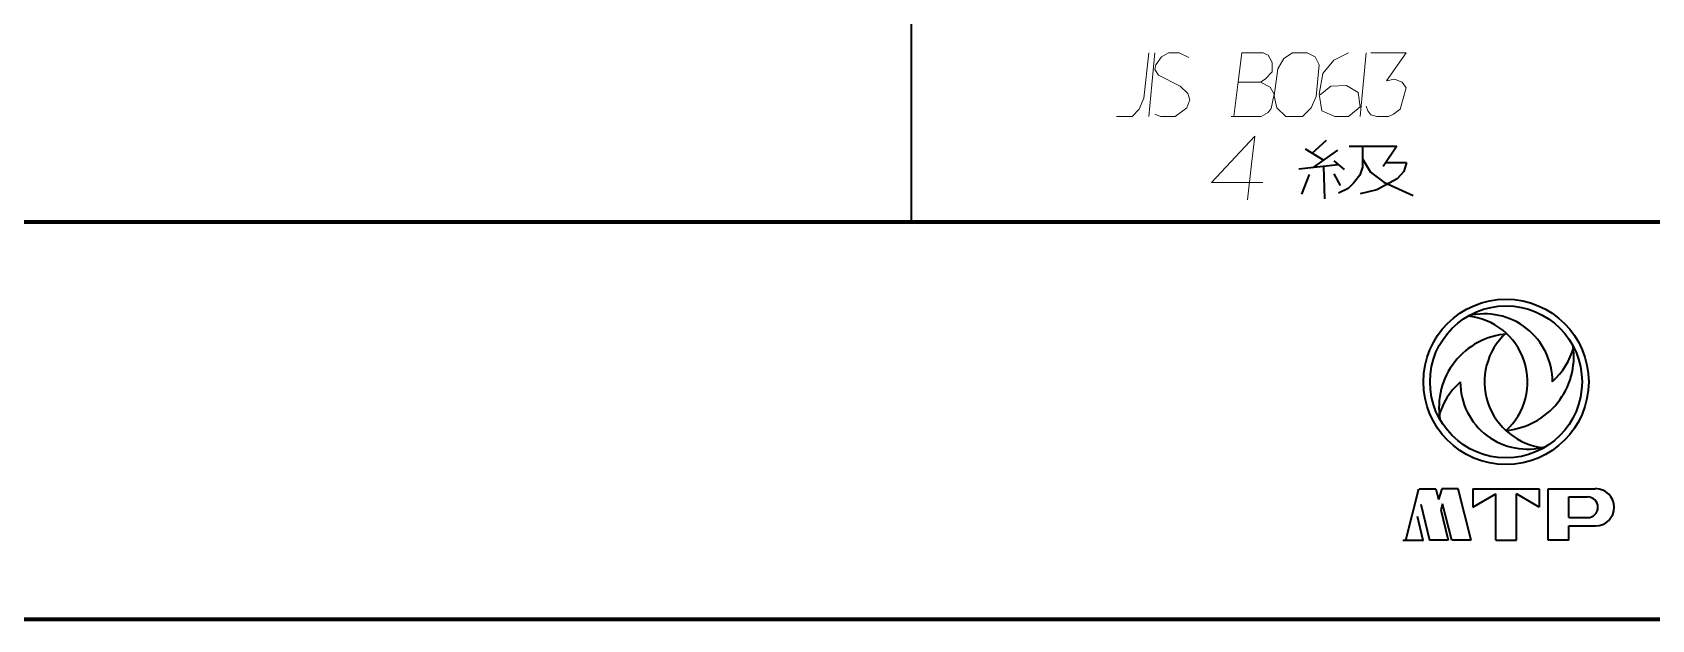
# Model space of a CAD drawing. Header units: millimetres. Extents: x 1333 to 104182, y -62926 to -5704.
# Drawn here: x 47721.39 to 47762.15, y -62915.56 to -62900.79 of the extents above; entities that cross this region are included whole.
import ezdxf

# ---------------------------------------------------------------- set-up
doc = ezdxf.new("R2010")
doc.units = ezdxf.units.MM
doc.header["$LTSCALE"] = 0.5
doc.layers.add('11', color=3, linetype='Continuous')

# ---------------------------------------------------------------- blocks, each defined once
blk = doc.blocks.new('A$C32A078D3')
at = {"color": 1, "lineweight": 35, "ltscale": 0.033501}
for p, q in [((-157.555, 1.995), (-157.229, 3.294)), ((-155.911, 1.995), (-156.237, 3.294))]:
    blk.add_line(p, q, dxfattribs=at)
at = {"color": 1, "lineweight": 35, "ltscale": 0.010399}
blk.add_line((-157.215, 3.294), (-156.799, 3.294), dxfattribs=at)
at = {"color": 1, "lineweight": 35, "ltscale": 0.007084}
blk.add_line((-156.799, 3.294), (-156.733, 3.019), dxfattribs=at)
at = {"color": 1, "lineweight": 35, "ltscale": 0.007197}
blk.add_line((-156.65, 3.294), (-156.733, 3.019), dxfattribs=at)
at = {"color": 1, "lineweight": 35, "ltscale": 0.010326}
blk.add_line((-156.237, 3.294), (-156.65, 3.294), dxfattribs=at)
at = {"color": 1, "lineweight": 35, "ltscale": 0.041595}
blk.add_line((-155.863, 3.294), (-154.199, 3.294), dxfattribs=at)
at = {"color": 1, "lineweight": 35, "ltscale": 0.011698}
for p, q in [((-155.863, 3.294), (-155.863, 2.827)), ((-154.199, 3.294), (-154.199, 2.827))]:
    blk.add_line(p, q, dxfattribs=at)
at = {"color": 1, "lineweight": 35, "ltscale": 0.029897}
blk.add_line((-153.974, 3.294), (-152.778, 3.294), dxfattribs=at)
at = {"color": 1, "lineweight": 35, "ltscale": 0.032496}
blk.add_line((-153.974, 1.995), (-153.974, 3.294), dxfattribs=at)
at = {"color": 1, "lineweight": 35, "ltscale": 0.02333}
blk.add_line((-157.173, 2.902), (-156.955, 1.995), dxfattribs=at)
at = {"color": 1, "lineweight": 35, "ltscale": 0.003944}
blk.add_line((-156.629, 2.913), (-156.671, 2.761), dxfattribs=at)
at = {"color": 1, "lineweight": 35, "ltscale": 0.023684}
blk.add_line((-156.396, 1.995), (-156.629, 2.913), dxfattribs=at)
at = {"color": 1, "lineweight": 35, "ltscale": 0.016609}
for p, q in [((-155.863, 2.827), (-155.291, 3.165)), ((-154.199, 2.827), (-154.771, 3.165))]:
    blk.add_line(p, q, dxfattribs=at)
at = {"color": 1, "lineweight": 35, "ltscale": 0.029246}
for p, q in [((-155.291, 1.995), (-155.291, 3.165)), ((-154.771, 1.995), (-154.771, 3.165))]:
    blk.add_line(p, q, dxfattribs=at)
at = {"color": 1, "lineweight": 35, "ltscale": 0.011917}
for p, q in [((-153.454, 3.087), (-152.977, 3.087)), ((-153.454, 2.567), (-152.977, 2.567))]:
    blk.add_line(p, q, dxfattribs=at)
at = {"color": 1, "lineweight": 35, "ltscale": 0.012998}
blk.add_line((-153.454, 2.567), (-153.454, 3.087), dxfattribs=at)
at = {"color": 1, "lineweight": 35, "ltscale": 0.015572}
blk.add_line((-157.268, 2.602), (-157.128, 1.995), dxfattribs=at)
at = {"color": 1, "lineweight": 35, "ltscale": 0.019706}
blk.add_line((-156.671, 2.761), (-156.487, 1.995), dxfattribs=at)
at = {"color": 1, "lineweight": 35, "ltscale": 0.016898}
blk.add_line((-153.454, 2.359), (-152.778, 2.359), dxfattribs=at)
at = {"color": 1, "lineweight": 35, "ltscale": 0.009099}
blk.add_line((-153.454, 1.995), (-153.454, 2.359), dxfattribs=at)
at = {"color": 1, "lineweight": 35, "ltscale": 0.012999}
for p, q in [((-157.631, 1.995), (-157.111, 1.995)), ((-153.454, 1.995), (-153.974, 1.995))]:
    blk.add_line(p, q, dxfattribs=at)
at = {"color": 1, "lineweight": 35, "ltscale": 0.011699}
blk.add_line((-156.487, 1.995), (-156.955, 1.995), dxfattribs=at)
at = {"color": 1, "lineweight": 35, "ltscale": 0.012134}
blk.add_line((-155.911, 1.995), (-156.396, 1.995), dxfattribs=at)
at = {"color": 1, "lineweight": 35, "ltscale": 0.012997}
blk.add_line((-155.291, 1.995), (-154.771, 1.995), dxfattribs=at)
at = {"color": 1, "lineweight": 35}
for radius in [2.08, 1.913]:
    blk.add_circle((-155.031, 5.982), radius, dxfattribs=at)
for centre, radius, start, end in [((-156.154, 5.982), 1.664, 312.4542, 84.3408), ((-155.572, 5.982), 1.711, 0, 103.7818), ((-154.865, 5.338), 1.854, 94.3618, 189.3685), ((-153.908, 5.982), 1.664, 132.4542, 264.3408), ((-155.198, 6.627), 1.874, 274.9268, 7.678), ((-155.031, 7.313), 1.763, 311.5828, 344.9375), ((-155.031, 4.651), 1.755, 131.0518, 165.2314), ((-154.491, 5.982), 1.693, 180, 285.8775), ((-152.778, 2.827), 0.468, 270, 90), ((-152.977, 2.827), 0.26, 270, 90)]:
    blk.add_arc(centre, radius, start, end, dxfattribs=at)

msp = doc.modelspace()

# ---------------------------------------------------------------- linework, layer by layer
at = {"color": 7, "lineweight": 35, "ltscale": 0.125}
msp.add_line((47743.514, -62900.561), (47743.514, -62905.561), dxfattribs=at)
at = {"color": 7, "lineweight": 35, "ltscale": 0.012225}
msp.add_line((47753.955, -62903.503), (47753.598, -62903.837), dxfattribs=at)
at = {"color": 7, "lineweight": 35, "ltscale": 0.013327}
msp.add_line((47753.425, -62903.717), (47753.881, -62903.993), dxfattribs=at)
at = {"color": 7, "lineweight": 35, "ltscale": 0.018495}
msp.add_line((47754.239, -62903.746), (47753.639, -62904.179), dxfattribs=at)
at = {"color": 7, "lineweight": 35, "ltscale": 0.030115}
msp.add_line((47754.531, -62903.651), (47755.736, -62903.651), dxfattribs=at)
at = {"color": 7, "lineweight": 35, "ltscale": 0.013083}
msp.add_line((47754.868, -62903.651), (47754.868, -62904.175), dxfattribs=at)
at = {"color": 7, "lineweight": 35, "ltscale": 0.015362}
msp.add_line((47755.736, -62903.651), (47755.394, -62904.162), dxfattribs=at)
at = {"color": 7, "lineweight": 35, "ltscale": 0.024924}
msp.add_line((47753.269, -62904.22), (47754.26, -62904.109), dxfattribs=at)
at = {"color": 7, "lineweight": 35, "ltscale": 0.020497}
msp.add_line((47753.889, -62904.15), (47753.91, -62904.97), dxfattribs=at)
at = {"color": 7, "lineweight": 35, "ltscale": 0.008486}
msp.add_line((47754.149, -62904.022), (47754.412, -62904.236), dxfattribs=at)
at = {"color": 7, "lineweight": 35, "ltscale": 0.005376}
msp.add_line((47754.868, -62904.175), (47754.806, -62904.381), dxfattribs=at)
at = {"color": 7, "lineweight": 35, "ltscale": 0.009837}
msp.add_line((47754.868, -62903.964), (47755.07, -62904.302), dxfattribs=at)
at = {"color": 7, "lineweight": 35, "ltscale": 0.010657}
msp.add_line((47755.07, -62904.302), (47755.411, -62904.558), dxfattribs=at)
at = {"color": 7, "lineweight": 35, "ltscale": 0.013049}
msp.add_line((47755.46, -62904.063), (47755.982, -62904.063), dxfattribs=at)
at = {"color": 7, "lineweight": 35, "ltscale": 0.006121}
msp.add_line((47755.909, -62904.286), (47755.744, -62904.467), dxfattribs=at)
at = {"color": 7, "lineweight": 35, "ltscale": 0.005858}
msp.add_line((47755.982, -62904.063), (47755.909, -62904.286), dxfattribs=at)
at = {"color": 7, "lineweight": 35, "ltscale": 0.013406}
msp.add_line((47753.532, -62904.36), (47753.335, -62904.859), dxfattribs=at)
at = {"color": 7, "lineweight": 35, "ltscale": 0.008293}
msp.add_line((47754.153, -62904.348), (47754.309, -62904.64), dxfattribs=at)
at = {"color": 7, "lineweight": 35, "ltscale": 0.00685}
msp.add_line((47754.511, -62904.71), (47754.264, -62904.83), dxfattribs=at)
at = {"color": 7, "lineweight": 35, "ltscale": 0.004731}
msp.add_line((47754.646, -62904.578), (47754.511, -62904.71), dxfattribs=at)
at = {"color": 7, "lineweight": 35, "ltscale": 0.006362}
msp.add_line((47754.806, -62904.381), (47754.646, -62904.578), dxfattribs=at)
at = {"color": 7, "lineweight": 35, "ltscale": 0.010786}
msp.add_line((47755.23, -62904.747), (47754.811, -62904.85), dxfattribs=at)
at = {"color": 7, "lineweight": 35, "ltscale": 0.014638}
msp.add_line((47755.744, -62904.467), (47755.23, -62904.747), dxfattribs=at)
at = {"color": 7, "lineweight": 35, "ltscale": 0.020158}
msp.add_line((47755.411, -62904.558), (47756.147, -62904.887), dxfattribs=at)
at = {"color": 7, "lineweight": 70}
for p, q in [((47903.514, -62905.561), (47097.514, -62905.561)), ((47913.514, -62915.561), (47072.514, -62915.561))]:
    msp.add_line(p, q, dxfattribs=at)
at = {"color": 7, "lineweight": 35}
msp.add_line((47903.514, -62905.561), (47643.514, -62905.561), dxfattribs=at)
at = {"color": 3}
msp.add_lwpolyline([(47072.514, -62321.561), (47913.514, -62321.561), (47913.514, -62915.561), (47072.514, -62915.561)], close=True, dxfattribs=at)
at = {"color": 7, "lineweight": 13}
for points in [[(47749.493, -62901.301), (47749.37, -62902.441), (47749.247, -62902.721), (47749.074, -62902.901), (47748.68, -62902.901)], [(47749.493, -62902.901), (47749.567, -62902.101), (47749.641, -62901.301)], [(47749.641, -62902.841), (47749.788, -62902.901), (47750.158, -62902.901), (47750.453, -62902.681), (47750.527, -62902.481), (47750.478, -62902.321), (47750.281, -62902.141), (47749.739, -62901.861), (47749.641, -62901.721), (47749.665, -62901.601), (47749.813, -62901.401), (47749.985, -62901.301), (47750.256, -62901.301), (47750.502, -62901.421)], [(47751.561, -62902.901), (47752.324, -62902.901), (47752.497, -62902.801), (47752.57, -62902.701), (47752.644, -62902.341), (47752.546, -62902.161), (47752.3, -62902.041), (47752.423, -62901.961), (47752.595, -62901.781), (47752.595, -62901.541), (47752.497, -62901.361), (47752.373, -62901.301), (47751.832, -62901.301), (47751.733, -62902.101), (47751.635, -62902.901)], [(47754.515, -62901.301), (47754.146, -62901.481), (47753.875, -62901.821), (47753.777, -62902.341), (47753.851, -62902.761), (47754.171, -62902.901), (47754.515, -62902.901), (47754.811, -62902.661), (47754.762, -62902.301), (47754.466, -62902.121), (47754.072, -62902.141), (47753.801, -62902.361)], [(47754.959, -62901.301), (47754.885, -62902.101), (47754.811, -62902.901)], [(47754.959, -62902.641), (47755.008, -62902.761), (47755.082, -62902.861), (47755.229, -62902.901), (47755.525, -62902.901), (47755.648, -62902.841), (47755.82, -62902.721), (47755.968, -62902.181), (47755.87, -62902.041), (47755.673, -62901.961), (47755.476, -62902.001), (47755.968, -62901.301), (47755.082, -62901.301)], [(47752.3, -62902.041), (47751.733, -62902.041)], [(47751.976, -62905.001), (47752.079, -62904.101), (47752.157, -62903.401), (47751.074, -62904.561), (47752.363, -62904.561)]]:
    msp.add_lwpolyline(points, dxfattribs=at)
msp.add_lwpolyline([(47753.358, -62902.901), (47753.58, -62902.681), (47753.703, -62902.401), (47753.777, -62901.601), (47753.678, -62901.401), (47753.481, -62901.301), (47753.112, -62901.301), (47752.891, -62901.441), (47752.743, -62901.701), (47752.644, -62902.381), (47752.718, -62902.681), (47752.94, -62902.901)], close=True, dxfattribs=at)
at = {"layer": '11'}
msp.add_lwpolyline([(47072.514, -62321.561), (47913.514, -62321.561), (47913.514, -62915.561), (47072.514, -62915.561)], close=True, dxfattribs=at)

# ---------------------------------------------------------------- block references
msp.add_blockref('A$C32A078D3', (47913.514, -62915.561))

doc.saveas('drawing.dxf')
